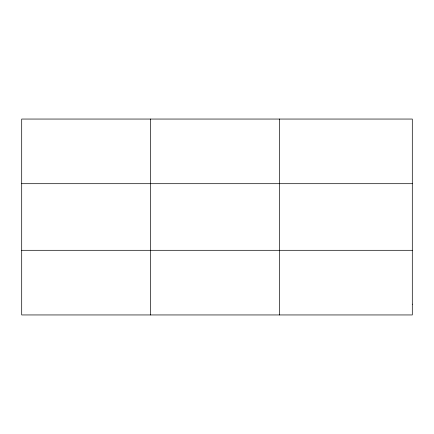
<?xml version="1.0" encoding="UTF-8"?>
<svg xmlns="http://www.w3.org/2000/svg" width="434" height="434" viewBox="0 0 434 434"><rect width="100%" height="100%" fill="white"/><g stroke="black" fill="none" stroke-linecap="round" stroke-linejoin="round"><path stroke-width="0.65" d="M150.598 119.052L150.598 314.948M279.496 119.052L279.496 314.948M21.7 183.696L412.3 183.696M21.7 250.304L412.3 250.304M412.3 304.174L412.3 314.948L21.7 314.948L21.7 119.052L412.3 119.052L412.3 304.174"/></g></svg>
